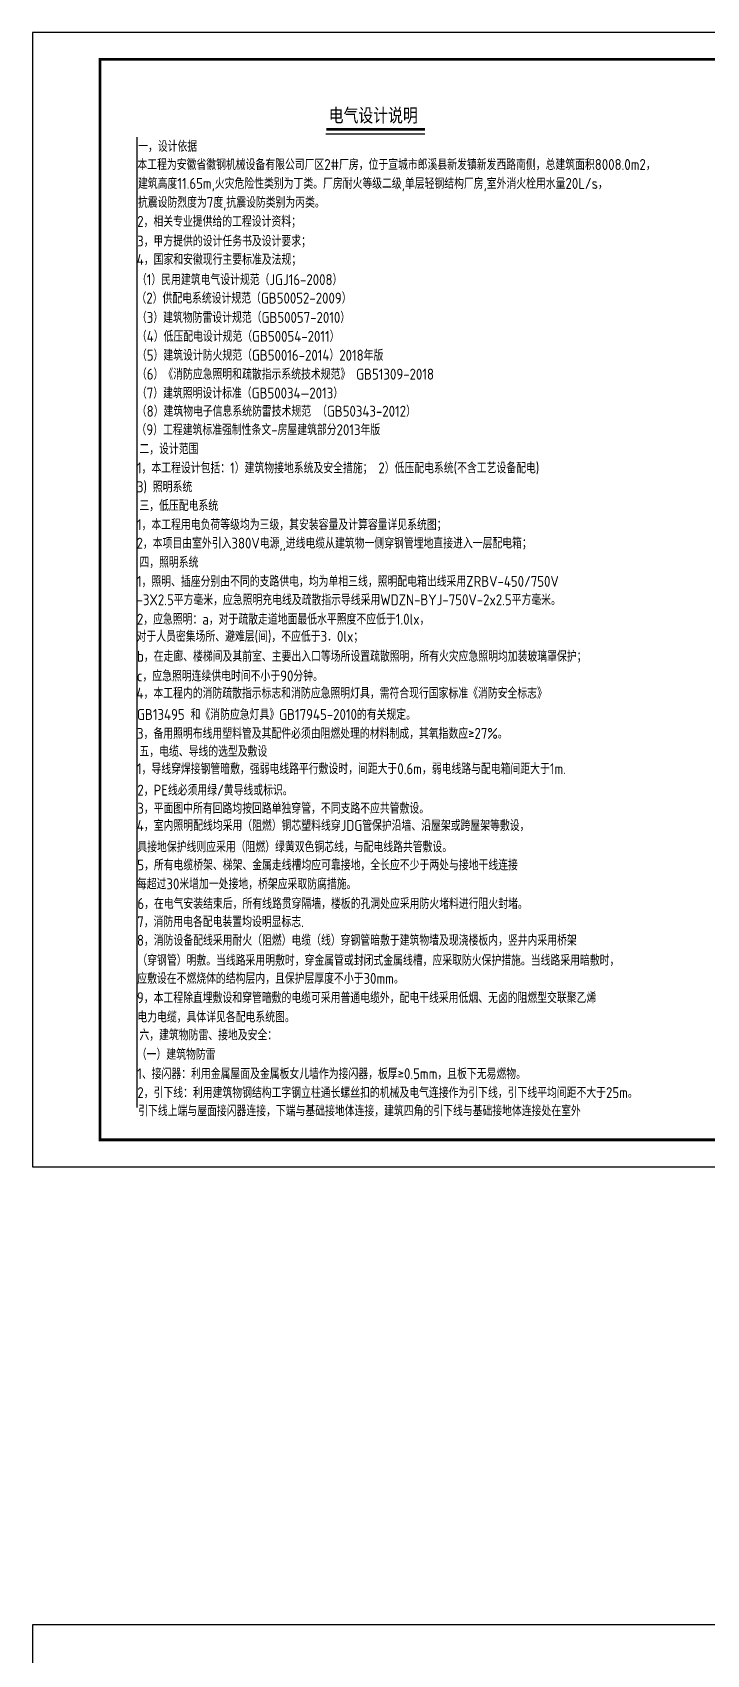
# Model space of a CAD drawing. Extents: x -417156 to 1571408, y 205758 to 1045562.
# Drawn here: x 863197 to 888166, y 985506 to 1045562 of the extents above; entities that cross this region are included whole.
import ezdxf

# ---------------------------------------------------------------- set-up
doc = ezdxf.new("R2010")
doc.units = 0
doc.header["$LTSCALE"] = 1000
doc.header["$MEASUREMENT"] = 0
doc.layers.get('0').update_dxf_attribs({"linetype": 'CONTINUOUS'})
for name, color, linetype in [('PUB_TITLE', 4, 'CONTINUOUS'), ('TEL_TITLE', 7, 'CONTINUOUS'), ('我的文字', 153, 'CONTINUOUS'), ('电气说明', 2, 'CONTINUOUS')]:
    doc.layers.add(name, color=color, linetype=linetype)
doc.styles.add('-GBCBIGGBENOR', font='GBENOR.shx', dxfattribs={"bigfont": 'GBCBIG.shx'})
doc.styles.add('宋体', font='')
doc.styles.get('宋体').set_extended_font_data('SimSun')

msp = doc.modelspace()

# ---------------------------------------------------------------- linework, layer by layer
msp.add_line((867067, 1041684), (867067, 1005763))
at = {"layer": 'PUB_TITLE'}
msp.add_lwpolyline([(863197, 867803), (1031397, 867803), (1031397, 986603), (863197, 986603)], close=True, dxfattribs=at)
at = {"layer": 'TEL_TITLE'}
msp.add_lwpolyline([(863197, 1003562), (922597, 1003562), (922597, 1045562), (863197, 1045562)], close=True, dxfattribs=at)
at = {"layer": 'TEL_TITLE', "const_width": 100}
msp.add_lwpolyline([(865697, 1004562), (921597, 1004562), (921597, 1044562), (865697, 1044562)], close=True, dxfattribs=at)
at = {"layer": '电气说明', "color": 3}
msp.add_line((874065, 1041811), (877728, 1041811), dxfattribs=at)
at = {"layer": '电气说明', "color": 3, "const_width": 101}
msp.add_lwpolyline([(874077, 1041979), (877739, 1041979)], dxfattribs=at)

# ---------------------------------------------------------------- texts
at = {"layer": '我的文字', "color": 7, "style": '-GBCBIGGBENOR'}
for s, height, p in [('一，设计依据', 404.8, (867113, 1041143)), ('本工程为安徽省徽钢机械设备有限公司厂区2#厂房，位于宣城市郎溪县新发镇新发西路南侧，总建筑面积8008.0m2，', 404.81, (867085, 1040469)), ('建筑高度11.65m,火灾危险性类别为丁类。厂房耐火等级二级,单层轻钢结构厂房,室外消火栓用水量20L/s，', 404.81, (867106, 1039769)), ('抗震设防烈度为7度,抗震设防类别为丙类。', 404.81, (867106, 1039069)), ('2，相关专业提供给的工程设计资料；', 404.81, (867078, 1038364)), ('3，甲方提供的设计任务书及设计要求；', 404.81, (867075, 1037636)), ('4，国家和安徽现行主要标准及法规；', 404.81, (867062, 1036955)), ('（1）民用建筑电气设计规范（JGJ16-2008）   ', 404.81, (867067, 1036208)), ('（2）供配电系统设计规范（GB50052-2009）', 404.81, (867051, 1035523)), ('（3）建筑物防雷设计规范（GB50057-2010）', 404.81, (867067, 1034808)), ('（4）低压配电设计规范（GB50054-2011）', 404.81, (867067, 1034108)), ('（5）建筑设计防火规范（GB50016-2014）2018年版', 404.81, (867067, 1033408)), ('（6）《消防应急照明和疏散指示系统技术规范》 GB51309-2018', 404.81, (867067, 1032708)), ('（7）建筑照明设计标准（GB50034—2013）', 404.81, (867067, 1032008)), ('（8）建筑物电子信息系统防雷技术规范 （GB50343-2012）', 404.81, (867064, 1031336)), ('（9）工程建筑标准强制性条文-房屋建筑部分2013年版', 404.81, (867051, 1030651)), ('二，设计范围', 404.8, (867160, 1029943)), ('1，本工程设计包括：1）建筑物接地系统及安全措施； 2）低压配电系统(不含工艺设备配电)', 404.81, (867067, 1029236)), ('3) 照明系统', 404.8, (867067, 1028536)), ('三，低压配电系统', 404.8, (867160, 1027843)), ('1，本工程用电负荷等级均为三级，其安装容量及计算容量详见系统图；', 404.81, (867067, 1027136)), ('2，本项目由室外引入380V电源,,进线电缆从建筑物一侧穿钢管埋地直接进入一层配电箱；', 404.81, (867054, 1026452)), ('四，照明系统', 404.8, (867160, 1025743)), ('1，照明、插座分别由不同的支路供电，均为单相三线，照明配电箱出线采用ZRBV-450/750V', 404.81, (867067, 1025036)), ('-3X2.5平方毫米，应急照明充电线及疏散指示导线采用WDZN-BYJ-750V-2x2.5平方毫米。', 404.81, (867054, 1024354)), ('2，应急照明：a，对于疏散走道地面最低水平照度不应低于1.0lx，', 404.81, (867067, 1023636)), ('对于人员密集场所、避难层(间)，不应低于3．0lx；', 404.81, (867054, 1022999)), ('b，在走廊、楼梯间及其前室、主要出入口等场所设置疏散照明，所有火灾应急照明均加装玻璃罩保护；', 404.81, (867070, 1022263)), ('c，应急照明连续供电时间不小于90分钟。', 404.81, (867067, 1021536)), ('4，本工程内的消防疏散指示标志和消防应急照明灯具，需符合现行国家标准《消防安全标志》', 404.81, (867054, 1020899)), ('GB13495 和《消防应急灯具》GB17945-2010的有关规定。  ', 404.81, (867070, 1020108)), ('3，备用照明布线用塑料管及其配件必须由阻燃处理的材料制成，其氧指数应≥27%%%。', 404.81, (867070, 1019408)), ('五，电缆、导线的选型及敷设', 404.81, (867160, 1018743)), ('1，导线穿焊接钢管暗敷，强弱电线路平行敷设时，间距大于0.6m，弱电线路与配电箱间距大于1m.', 404.81, (867067, 1018099)), ('2，PE线必须用绿/黄导线或标识。', 404.81, (867083, 1017308)), ('3，平面图中所有回路均按回路单独穿管，不同支路不应共管敷设。', 404.81, (867080, 1016636)), ('4，室内照明配线均采用（阻燃）铜芯塑料线穿JDG管保护沿墙、沿屋架或跨屋架等敷设，', 404.81, (867067, 1015999)), ('具接地保护线则应采用（阻燃）绿黄双色铜芯线，与配电线路共管敷设。', 404.81, (867083, 1015208)), ('5，所有电缆桥架、梯架、金属走线槽均应可靠接地，全长应不少于两处与接地干线连接', 404.81, (867080, 1014536)), ('每超过30米增加一处接地，桥架应采取防腐措施。', 404.81, (867067, 1013835)), ('6，在电气安装结束后，所有线路贯穿隔墙，楼板的孔洞处应采用防火堵料进行阻火封堵。', 404.81, (867083, 1013108)), ('7，消防用电各配电装置均设明显标志.', 404.81, (867080, 1012436)), ('8，消防设备配线采用耐火（阻燃）电缆（线）穿钢管暗敷于建筑物墙及现浇楼板内，竖井内采用桥架', 404.81, (867067, 1011749)), ('（穿钢管）明敷。当线路采用明敷时，穿金属管或封闭式金属线槽，应采取防火保护措施。当线路采用暗敷时，', 404.81, (867083, 1011008)), ('应敷设在不燃烧体的结构层内，且保护层厚度不小于30mm。', 404.81, (867080, 1010336)), ('9，本工程除直埋敷设和穿管暗敷的电缆可采用普通电缆外，配电干线采用低烟、无卤的阻燃型交联聚乙烯', 404.81, (867067, 1009622)), ('电力电缆，具体详见各配电系统图。', 404.81, (867083, 1008908)), ('六，建筑物防雷、接地及安全：', 404.81, (867160, 1008243)), ('（一）建筑物防雷', 404.8, (867064, 1007525)), ('1、接闪器：利用金属屋面及金属板女儿墙作为接闪器，板厚≥0.5mm，且板下无易燃物。', 404.81, (867079, 1006808)), ('2，引下线：利用建筑物钢结构工字钢立柱通长螺丝扣的机械及电气连接作为引下线，引下线平均间距不大于25m。', 404.81, (867083, 1006108)), ('引下线上端与屋面接闪器连接，下端与基础接地体连接，建筑四角的引下线与基础接地体连接处在室外', 404.81, (867114, 1005436))]:
    msp.add_text(s, height=height, rotation=0, dxfattribs=at).set_placement(p)
at = {"layer": '电气说明', "color": 3, "style": '宋体', "width": 0.8}
msp.add_text('电气设计说明', height=504, dxfattribs=at).set_placement((874170, 1042242))

doc.saveas('drawing.dxf')
